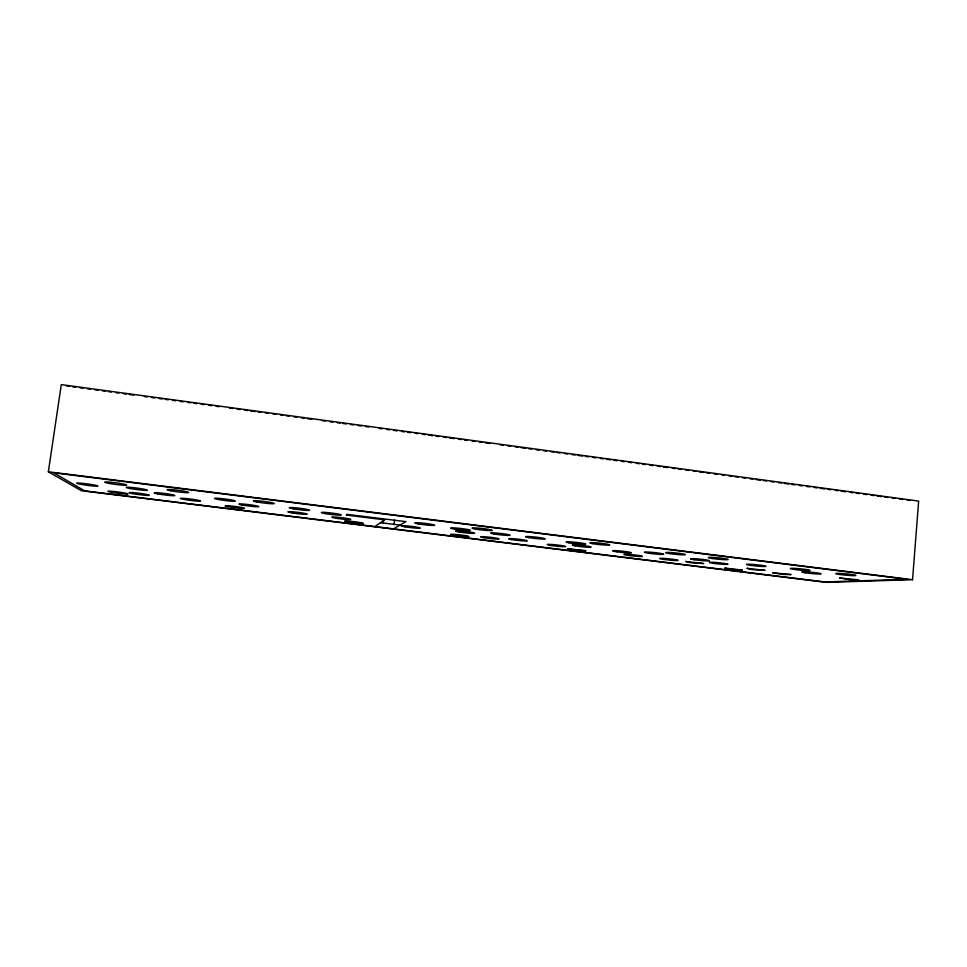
<?xml version="1.0" encoding="UTF-8"?>
<svg xmlns="http://www.w3.org/2000/svg" width="967" height="967" viewBox="0 0 967 967"><rect width="100%" height="100%" fill="white"/><g stroke="black" fill="none" stroke-linecap="round" stroke-linejoin="round"><path stroke-width="1.45" d="M912.558 579.704L918.65 501.087L61.296 384.612L48.35 471.787L81.349 490.704L826.483 582.388L912.558 579.704L48.35 471.787M394.028 524.452L394.548 520.053M383.246 523.038L383.609 520.065M374.978 526.592L384.552 519.823L346.234 515.073L346.899 514.323L405.935 521.648L393.496 528.864M380.478 522.7L399.975 525.105M66.566 385.978L69.551 386.377M72.549 386.788L75.535 387.187M80.019 387.803L83.017 388.202M87.501 388.819L90.487 389.217M94.971 389.834L97.969 390.233M102.454 390.849L105.439 391.248M108.437 391.659L111.423 392.07M115.919 392.675L118.905 393.085M123.389 393.69L126.387 394.089M129.373 394.5L133.857 395.104M144.325 396.53L147.322 396.941M151.807 397.546L154.793 397.957M159.289 398.561L162.275 398.972M165.26 399.371L168.258 399.782M172.742 400.386L175.728 400.797M180.225 401.402L183.21 401.813M187.695 402.417L190.692 402.828M193.678 403.227L196.676 403.638M201.16 404.242L204.146 404.653M208.63 405.258L211.628 405.669M216.112 406.273L219.098 406.684M229.578 408.098L232.564 408.509M237.048 409.114L240.046 409.524M244.53 410.129L247.516 410.54M250.513 410.951L254.998 411.555M257.984 411.966L260.981 412.365M265.466 412.982L268.451 413.38M272.948 413.997L275.933 414.396M280.418 415.012L283.416 415.411M286.401 415.822L289.387 416.221M293.883 416.837L296.869 417.236M301.353 417.853L304.351 418.252M307.337 418.663L311.821 419.267M322.289 420.693L325.287 421.104M329.771 421.709L332.757 422.108M337.253 422.724L340.239 423.123M343.237 423.534L346.222 423.945M350.707 424.549L353.704 424.96M358.189 425.565L361.175 425.976M365.659 426.58L368.657 426.991M379.124 428.405L382.11 428.816M386.607 429.421L389.592 429.832M394.077 430.436L397.074 430.847M401.559 431.451L404.544 431.862M407.542 432.261L410.528 432.672M415.012 433.276L418.01 433.687M422.494 434.292L425.48 434.703M428.478 435.114L432.962 435.718M435.948 436.117L438.945 436.528M443.43 437.132L446.416 437.543M449.413 437.954L453.898 438.559M458.382 439.163L461.38 439.574M464.365 439.985L467.363 440.384M471.848 441L474.833 441.399M479.318 442.016L482.315 442.415M485.301 442.826L489.785 443.43M500.253 444.856L503.251 445.255M507.735 445.872L510.733 446.27M515.218 446.887L518.203 447.286M521.201 447.697L525.685 448.301M528.671 448.712L531.669 449.123M536.153 449.728L539.139 450.126M543.623 450.743L546.621 451.142M551.105 451.758L554.103 452.157M557.089 452.568L560.074 452.979M564.571 453.583L567.556 453.994M572.041 454.599L575.039 455.01M578.024 455.409L582.509 456.025M585.506 456.424L588.492 456.835M592.976 457.439L595.974 457.85M600.459 458.455L603.444 458.866M606.442 459.265L610.926 459.881M613.912 460.28L616.91 460.691M621.394 461.295L624.392 461.706M628.876 462.311L631.862 462.722M636.346 463.326L639.344 463.737M642.33 464.136L645.327 464.547M649.812 465.151L652.798 465.562M657.282 466.167L660.28 466.577M663.265 466.988L667.762 467.593M672.246 468.197L675.232 468.608M678.23 469.019L681.215 469.418M685.7 470.035L688.697 470.433M693.182 471.05L696.167 471.449M699.165 471.86L703.65 472.464M706.635 472.875L709.633 473.274M714.117 473.89L717.103 474.289M721.6 474.906L724.585 475.305M729.07 475.921L732.067 476.32M735.053 476.731L738.051 477.142M742.535 477.746L745.521 478.145M750.005 478.762L753.003 479.161M755.989 479.572L760.473 480.176M763.471 480.587L766.456 480.998M770.941 481.602L773.938 482.013M778.423 482.618L781.421 483.029M784.406 483.427L788.891 484.044M791.888 484.443L794.874 484.854M799.358 485.458L802.356 485.869M806.841 486.474L809.826 486.885M814.311 487.489L817.308 487.9M820.294 488.299L824.791 488.915M827.776 489.314L830.762 489.725M835.258 490.329L838.244 490.74M841.23 491.151L845.726 491.756M850.211 492.36L853.196 492.771M856.194 493.17L859.179 493.581M863.664 494.185L866.662 494.596M871.146 495.201L874.132 495.612M877.129 496.023L881.614 496.627M884.6 497.038L887.597 497.437M892.082 498.053L895.079 498.452M899.564 499.069L902.549 499.468M907.034 500.084L910.032 500.483M772.838 572.778L783.065 574.41L791.091 574.555L772.838 572.778M839.815 578.012L849.908 579.668L858.793 579.862L839.815 578.012M568.1 548.7L574.761 550.138L585.99 550.743L568.1 548.7M685.76 561.489L691.49 562.83L703.698 563.531L685.76 561.489M724.972 568.1L730.242 569.345L742.414 570.095L724.972 568.1M747.153 568.33L752.374 569.611L765.066 570.373L747.153 568.33M906.913 579.306L824.742 581.941L84.709 490.873L53.705 472.803L906.913 579.306M80.769 484.322A10.71 0.725 7.6 0 0 97.764 486.111A10.71 0.725 7.6 0 0 83.162 483.391A10.71 0.725 7.6 0 0 80.769 484.322M292.457 512.957A9.803 0.677 7 0 0 307.264 514.202A9.803 0.677 7 0 0 292.916 511.833A9.803 0.677 7 0 0 292.457 512.957M511.676 539.598A9.465 0.653 6.3 0 0 527.136 540.94A9.465 0.653 6.3 0 0 514.94 538.849A9.465 0.653 6.3 0 0 511.676 539.598M648.784 553.233A9.755 0.677 5.9 0 0 663.713 554.236A9.755 0.677 5.9 0 0 649.582 552.145A9.755 0.677 5.9 0 0 648.784 553.233M183.803 499.395A10.093 0.677 7.3 0 0 200.29 501.136A10.093 0.677 7.3 0 0 187.368 498.682A10.093 0.677 7.3 0 0 183.803 499.395M129.965 488.492A10.758 0.749 7.5 0 0 147.274 490.317A10.758 0.749 7.5 0 0 133.035 487.61A10.758 0.749 7.5 0 0 129.965 488.492M405.113 526.846A9.573 0.665 6.6 0 0 420.234 528.139A9.573 0.665 6.6 0 0 407.034 525.915A9.573 0.665 6.6 0 0 405.113 526.846M574.93 545.823A9.585 0.665 6.1 0 0 590.837 547.213A9.585 0.665 6.1 0 0 579.052 545.146A9.585 0.665 6.1 0 0 574.93 545.823M750.319 565.308A9.803 0.653 5.6 0 0 765.912 566.384A9.803 0.653 5.6 0 0 752.459 564.39A9.803 0.653 5.6 0 0 750.319 565.308M217.829 499.383A10.468 0.749 7.3 0 0 235.066 501.196A10.468 0.749 7.3 0 0 221.987 498.634A10.468 0.749 7.3 0 0 217.829 499.383M294.089 508.956A10.262 0.737 7 0 0 309.621 510.25A10.262 0.737 7 0 0 294.621 507.735A10.262 0.737 7 0 0 294.089 508.956M475.691 529.106A10.166 0.749 6.4 0 0 492.13 530.496A10.166 0.749 6.4 0 0 478.725 528.151A10.166 0.749 6.4 0 0 475.691 529.106M528.78 537.604A9.9 0.713 6.2 0 0 545.025 538.994A9.9 0.713 6.2 0 0 532.43 536.782A9.9 0.713 6.2 0 0 528.78 537.604M628.357 555.409A9.235 0.604 6 0 0 642.378 556.363A9.235 0.604 6 0 0 628.852 554.405A9.235 0.604 6 0 0 628.357 555.409M170.736 490.752A10.927 0.798 7.4 0 0 188.517 492.614A10.927 0.798 7.4 0 0 174.435 489.87A10.927 0.798 7.4 0 0 170.736 490.752M712.401 558.515A10.033 0.701 5.7 0 0 728.151 559.567A10.033 0.701 5.7 0 0 714.093 557.476A10.033 0.701 5.7 0 0 712.401 558.515M453.982 535.307A9.223 0.616 6.5 0 0 468.802 536.6A9.223 0.616 6.5 0 0 456.448 534.521A9.223 0.616 6.5 0 0 453.982 535.307M111.725 492.324A10.129 0.653 7.5 0 0 127.934 494.028A10.129 0.653 7.5 0 0 114.372 491.538A10.129 0.653 7.5 0 0 111.725 492.324M228.115 506.696A9.767 0.653 7.2 0 0 244.216 508.4A9.767 0.653 7.2 0 0 232.104 506.092A9.767 0.653 7.2 0 0 228.115 506.696M839.223 574.398A10.081 0.653 5.3 0 0 855.662 575.558A10.081 0.653 5.3 0 0 842.559 573.588A10.081 0.653 5.3 0 0 839.223 574.398M592.65 543.659A10.057 0.725 6 0 0 609.391 545.098A10.057 0.725 6 0 0 597.219 542.922A10.057 0.725 6 0 0 592.65 543.659M132.842 493.641A10.202 0.677 7.5 0 0 149.269 495.37A10.202 0.677 7.5 0 0 135.779 492.856A10.202 0.677 7.5 0 0 132.842 493.641M348.785 522.216A9.416 0.629 6.8 0 0 363.362 523.461A9.416 0.629 6.8 0 0 349.957 521.249A9.416 0.629 6.8 0 0 348.785 522.216M669.962 553.644A9.996 0.701 5.8 0 0 685.398 554.671A9.996 0.701 5.8 0 0 671.086 552.544A9.996 0.701 5.8 0 0 669.962 553.644M459.059 531.959A9.658 0.677 6.5 0 0 474.592 533.288A9.658 0.677 6.5 0 0 461.706 531.088A9.658 0.677 6.5 0 0 459.059 531.959M241.883 504.967A10.105 0.701 7.2 0 0 258.6 506.732A10.105 0.701 7.2 0 0 246.198 504.327A10.105 0.701 7.2 0 0 241.883 504.967M418.651 523.969A10.045 0.725 6.6 0 0 434.594 525.323A10.045 0.725 6.6 0 0 420.863 522.966A10.045 0.725 6.6 0 0 418.651 523.969M335.875 518.215A9.706 0.677 6.9 0 0 350.828 519.484A9.706 0.677 6.9 0 0 336.903 517.176A9.706 0.677 6.9 0 0 335.875 518.215M256.34 501.849A10.613 0.786 7.2 0 0 273.963 503.698A10.613 0.786 7.2 0 0 261.09 501.124A10.613 0.786 7.2 0 0 256.34 501.849M617.055 551.831A9.477 0.641 6 0 0 631.378 552.786A9.477 0.641 6 0 0 617.417 550.755A9.477 0.641 6 0 0 617.055 551.831M325.867 513.682A10.093 0.725 6.9 0 0 341.351 514.976A10.093 0.725 6.9 0 0 326.81 512.534A10.093 0.725 6.9 0 0 325.867 513.682M493.932 533.953A9.863 0.713 6.4 0 0 509.96 535.331A9.863 0.713 6.4 0 0 497.111 533.095A9.863 0.713 6.4 0 0 493.932 533.953M713.066 563.29A9.513 0.629 5.7 0 0 727.994 564.329A9.513 0.629 5.7 0 0 714.661 562.371A9.513 0.629 5.7 0 0 713.066 563.29M157.742 493.871A10.444 0.725 7.4 0 0 174.664 495.648A10.444 0.725 7.4 0 0 161.078 493.061A10.444 0.725 7.4 0 0 157.742 493.871M550.09 545.303A9.319 0.629 6.2 0 0 565.477 546.645A9.319 0.629 6.2 0 0 553.789 544.639A9.319 0.629 6.2 0 0 550.09 545.303M663.821 559.409A9.271 0.604 5.9 0 0 678.109 560.401A9.271 0.604 5.9 0 0 664.776 558.455A9.271 0.604 5.9 0 0 663.821 559.409M805.233 572.79A9.755 0.629 5.4 0 0 821.007 573.902A9.755 0.629 5.4 0 0 808.049 571.981A9.755 0.629 5.4 0 0 805.233 572.79M108.775 483.331A11.12 0.798 7.6 0 0 126.568 485.192A11.12 0.798 7.6 0 0 111.664 482.34A11.12 0.798 7.6 0 0 108.775 483.331M483.838 537.676A9.332 0.629 6.4 0 0 498.96 538.994A9.332 0.629 6.4 0 0 486.703 536.915A9.332 0.629 6.4 0 0 483.838 537.676M569.067 542.838A9.839 0.701 6.1 0 0 585.361 544.252A9.839 0.701 6.1 0 0 573.226 542.1A9.839 0.701 6.1 0 0 569.067 542.838M694.33 559.748A9.646 0.653 5.7 0 0 709.379 560.775A9.646 0.653 5.7 0 0 695.72 558.769A9.646 0.653 5.7 0 0 694.33 559.748M793.859 569.37A9.972 0.665 5.5 0 0 809.935 570.482A9.972 0.665 5.5 0 0 796.59 568.499A9.972 0.665 5.5 0 0 793.859 569.37M454.272 529.022A9.924 0.713 6.5 0 0 470.204 530.375A9.924 0.713 6.5 0 0 456.932 528.091A9.924 0.713 6.5 0 0 454.272 529.022"/></g></svg>
